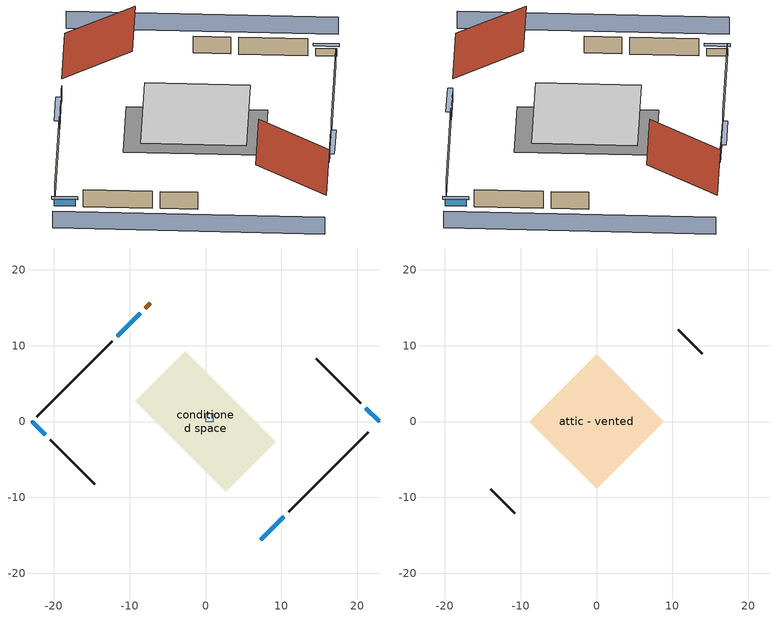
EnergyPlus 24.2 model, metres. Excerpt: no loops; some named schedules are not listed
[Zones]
central ac and furnace airloop ret air zone
 floor adiabatic (AdiabaticConst): 0,0 0,1 1,1 1,0 z0
 wall adiabatic (AdiabaticConst): 0,1 0,0 1,0 1,1 0,1 z0:1
 ceiling adiabatic (AdiabaticConst): 1,0 1,1 0,1 0,0 z1
conditioned space
 floor foundation (Slab1 construction): -9.27,2.65 -2.65,9.27 9.27,-2.65 2.65,-9.27 z0
 wall outside (AdiabaticWallConstruction 1): -7.3,15.58 -7.94,14.93 z0:2.03
 wall outside (AdiabaticWallConstruction): 7.3,-15.58 10.31,-12.56 / -8.6,14.27 -11.61,11.26 z0:1.16; -22.87,0 -21.11,-1.77 / 22.87,0 21.11,1.77 z0:1.1
 wall outside (Wall1 construction): 10.97,-11.91 21.45,-1.42 z0:2.44
 wall outside (Wall2 construction): -20.45,-2.42 -14.62,-8.25 z0:2.44
 wall outside (Wall3 construction): -12.27,10.6 -22.22,0.66 z0:2.44
 wall outside (Wall4 construction): 20.45,2.42 14.62,8.25 z0:2.44
 window (WindowConstruction): 7.3,-15.58 10.31,-12.56 z0:1.16
 window (WindowConstruction 1): -22.87,0 -21.11,-1.77 z0:1.1
 window (WindowConstruction 2): -8.6,14.27 -11.61,11.26 z0:1.16
 window (WindowConstruction 3): 22.87,0 21.11,1.77 z0:1.1
 door (Door): -7.3,15.58 -7.94,14.93 z0:2.03
attic - vented
 floor to conditioned space (Floor1 construction Reversed): -8.88,0 0,8.88 8.88,0 0,-8.88 z2.44
 wall outside (Wall5 construction): -13.97,-8.9 -10.79,-12.08 z0:2.44
 wall outside (Wall6 construction): 13.97,8.9 10.79,12.08 z0:2.44
 roof outside (Roof1 construction): 6.64,-16.23,2.44 0.7,-10.29,6.64 -5.94,-16.93,6.64 0,-22.87,2.44
 roof outside (Roof2 construction): -6.64,16.23,2.44 -0.7,10.29,6.64 5.94,16.93,6.64 0,22.87,2.44
shading: -26.11,-3.23 -3.23,-26.11 / 26.11,3.23 3.23,26.11 z0:2.44; 10.52,-12.35 7.08,-15.79 7.51,-16.22 10.96,-12.78 z1.46; -20.89,-1.98 -23.09,0.22 -23.52,-0.22 -21.32,-2.41 z1.4; -11.83,11.04 -8.38,14.49 -8.82,14.92 -12.26,11.48 z1.46; 20.89,1.98 23.09,-0.22 23.52,0.22 21.32,2.41 z1.4
[Building]
Building 1: Terrain=Suburbs
[Site:Location]
Portland Intl Arpt_OR: Latitude {deg}=45.59; Longitude {deg}=-122.6; Time Zone {hr}=-8; Elevation {m}=33; Keep Site Location Information=Yes
[Site:GroundTemperature:Shallow]
10.2558, 8.96328, 8.85977, 9.47314, 11.9355, 14.3863, 16.5111, 17.8571, 17.9714, 16.8767, 14.8061, 12.4304
[Site:WaterMainsTemperature]
Calculation Method=Schedule; Temperature Schedule=mains temperature schedule
[Material] Roughness=Rough; Thermal Absorptance=0.9
Name | Thickness {m} | Conductivity {W/m-K} | Density {kg/m3} | Specific Heat {J/kg-K} | Solar Absorptance | Visible Absorptance
asphalt or fiberglass shingles | 0.00635 | 0.162714 | 1121.4 | 1465.45 | 0.85 | 0.85
ceiling loosefill ins | 0.0846667 | 0.0480833 | 16.02 | 1046.75 | 0.7 | 0.7
ceiling stud and cavity | 0.1397 | 0.302811 | 65.682 | 1177.47 | 0.7 | 0.7
concrete 4.0 in. | 0.1016 | 1.803125 | 2242.8 | 837.4 | 0.7 | 0.7
door material | 0.04445 | 0.0612267 | 512.64 | 1214.23 | 0.7 | 0.7
floor covering | 0.0127 | 0.0450781 | 54.468 | 1339.84 | 0.9 | 0.9
furniture material conditioned space 1 | 0.1524 | 0.115458 | 640.8 | 1214.23 | 0.6 | 0.6
gypsum board | 0.0127 | 0.160291 | 801 | 837.4 | 0.6 | 0.6
osb sheathing 0.5 in. | 0.0127 | 0.115458 | 512.64 | 1214.23 | 0.6 | 0.6
osb sheathing 0.5 in. 1 | 0.0127 | 0.115458 | 512.64 | 1214.23 | 0.7 | 0.7
roof rigid ins | 0.00281632 | 0.029427 | 32.04 | 1214.23 | 0.7 | 0.7
wall rigid ins | 0.512978 | 0.029427 | 32.04 | 1214.23 | 0.7 | 0.7
wall stud and cavity | 0.1397 | 0.550994 | 139.0536 | 1170.24 | 0.7 | 0.7
wall stud and cavity 1 | 0.1397 | 0.727959 | 139.0536 | 1170.24 | 0.6 | 0.6
wall stud and cavity 2 | 0.0889 | 0.380278 | 52.3479 | 1209.89 | 0.7 | 0.7
wall stud and cavity 3 | 0.0889 | 0.391764 | 83.0341 | 1211.67 | 0.7 | 0.7
wood siding | 0.0254 | 0.102417 | 544.68 | 1172.36 | 0.85 | 0.85
wood siding 1; wood siding 2 | 0.0254 | 0.102417 | 544.68 | 1172.36 | 0.7 | 0.7
[Material:NoMass]
Adiabatic: Roughness=Rough; Thermal Resistance {m2-K/W}=176.1; Thermal Absorptance=0.9; Solar Absorptance=0.7; Visible Absorptance=0.7
[WindowMaterial:SimpleGlazingSystem]
WindowMaterial: U-Factor {W/m2-K}=2.15764; Solar Heat Gain Coefficient=0.44
[Construction]
AdiabaticConst: Adiabatic
AdiabaticWallConstruction: wood siding 1, wall rigid ins, wall stud and cavity 2, gypsum board
AdiabaticWallConstruction 1: wood siding 2, wall rigid ins, wall stud and cavity 2, gypsum board
Door: door material
Floor1 construction Reversed: gypsum board, ceiling stud and cavity, ceiling loosefill ins
furniture construction conditioned space 1: furniture material conditioned space 1
PartitionWallConstruction: gypsum board, wall stud and cavity 3, gypsum board
Roof1 construction; Roof2 construction: asphalt or fiberglass shingles, roof rigid ins, osb sheathing 0.5 in.
Slab1 construction: concrete 4.0 in., floor covering
Wall1 construction; Wall2 construction; Wall3 construction; Wall4 construction: wood siding, osb sheathing 0.5 in. 1, wall stud and cavity, gypsum board
Wall5 construction; Wall6 construction: wood siding, osb sheathing 0.5 in. 1, wall stud and cavity 1
WindowConstruction; WindowConstruction 1; WindowConstruction 2; WindowConstruction 3: WindowMaterial
[Zone] Multiplier=1
Name | Volume {m3} | Part of Total Floor Area
attic - vented | 147.678 | Yes
central ac and furnace airloop ret air zone | 1 | No
conditioned space | 384.656 | Yes
[Space]
Name | Zone | Volume {m3} | Space Type
attic - vented 1 | attic - vented | 147.678
central ac and furnace airloop ret air space | central ac and furnace airloop ret air zone |  | Plenum Space Type
conditioned space 1 | conditioned space | 384.656
[OtherEquipment] Design Level Calculation Method=EquipmentLevel
Name | Fuel Type | Zone or ZoneList or Space or SpaceList | Schedule | Design Level {W} | Fraction Latent | Fraction Radiant | Fraction Lost
central ac and furnace airloop_0 RetCondToDZ; central ac and furnace airloop_0 SupCondToDZ; central ac and furnace airloop_0 SupSensLkToDZ | None | attic - vented 1 | Always On Discrete | 0 | 0 | 0 | 0
central ac and furnace airloop_0 SupLatLkToDZ | None | attic - vented 1 | Always On Discrete | 0 | 1 | 0 | 0
central ac and furnace airloop_0 RetCondToRP; central ac and furnace airloop_0 RetSensLkToRP | None | central ac and furnace airloop ret air space | Always On Discrete | 0 | 0 | 0 | 0
central ac and furnace airloop_0 RetLatLkToRP | None | central ac and furnace airloop ret air space | Always On Discrete | 0 | 1 | 0 | 0
central ac and furnace airloop_0 SupCondToLv; central ac and furnace airloop_0 SupSensLkToCond; mech vent house fan sensible load; water heater sens | None | conditioned space 1 | Always On Discrete | 0 | 0 | 0 | 0
central ac and furnace airloop_0 SupLatLkToCond; mech vent house fan latent load; water heater lat | None | conditioned space 1 | Always On Discrete | 0 | 1 | 0 | 0
clothes dryer 1 | NaturalGas | conditioned space 1 | clothes_dryer | 4053.96 | 0.015 | 0.081 | 0.85
cooking range 1 | Electricity | conditioned space 1 | cooking_range | 0 | 0.08 | 0.432 | 0.2
general water use latent | None | conditioned space 1 | general water use schedule | 81.0615 | 1 | 0 | 0
general water use sensible | None | conditioned space 1 | general water use schedule | -79.8895 | 0 | 0.6 | 0
water heater energy adjustment1 | Electricity | conditioned space 1 | Always On Discrete | 0.01 | 0 | 0 | 1
[ZoneInfiltration:DesignFlowRate] Schedule=Always On Discrete; Design Flow Rate Calculation Method=Flow/Zone; Design Flow Rate {m3/s}=0
Name | Zone or ZoneList or Space or SpaceList
attic_vented 1 duct leakage imbalance infil flow | attic - vented 1
infil flow; natural vent flow; whole house fan flow | conditioned space 1
[ZoneInfiltration:EffectiveLeakageArea]
infil attic - vented 1: Zone or Space=attic - vented 1; Schedule=Always On Discrete; Effective Air Leakage Area {cm2}=5257.79; Stack Coefficient=0.000195296; Wind Coefficient=3.58492e-05
[ZoneMixing] Schedule=Always On Continuous; Design Flow Rate Calculation Method=Flow/Zone; Design Flow Rate {m3/s}=0
Name | Zone or Space | Source Zone or Space
central ac and furnace airloop_0 ZoneMixCondToDZ mix; whole house fan mix | attic - vented | conditioned space
central ac and furnace airloop_0 ZoneMixDZToCond mix | conditioned space | attic - vented
[SpaceList]
Plenum Space Type: central ac and furnace airloop ret air space
[SurfaceProperty:ExposedFoundationPerimeter]
Slab1: Exposed Perimeter Calculation Method=TotalExposedPerimeter; Total Exposed Perimeter {m}=52.4256
[SurfaceProperty:IncidentSolarMultiplier] Incident Solar Multiplier=1; Incident Solar Multiplier Schedule=trans schedule winter=0.85 summer=0.7
Window1; Window2; Window3; Window4
[InternalMass] Zone or ZoneList=conditioned space; Space or SpaceList=conditioned space 1
Name | Construction | Surface Area {m2}
furniture mass conditioned space 1 | furniture construction conditioned space 1 | 63.09974
partition wall mass | PartitionWallConstruction | 157.749
[Lights]
interior lighting: Zone or ZoneList or Space or SpaceList=conditioned space 1; Schedule=lighting_interior; Design Level Calculation Method=LightingLevel; Lighting Level {W}=228.066; Return Air Fraction=0; Fraction Radiant=0.6; Fraction Visible=0.2; Fraction Replaceable=1
[People]
occupants: Zone or ZoneList or Space or SpaceList=conditioned space 1; Number of People Schedule=occupants; Number of People Calculation Method=People; Number of People=4; Fraction Radiant=0.314171; Sensible Heat Fraction=0.56303; Activity Level Schedule=occupants activity schedule; Carbon Dioxide Generation Rate {m3/s-W}=0; Enable ASHRAE 55 Comfort Warnings=No; Mean Radiant Temperature Calculation Type=EnclosureAveraged
[ElectricEquipment] Zone or ZoneList or Space or SpaceList=conditioned space 1; Design Level Calculation Method=EquipmentLevel
Name | Schedule | Design Level {W} | Fraction Latent | Fraction Radiant | Fraction Lost
ceiling fan | ceiling_fan | 18.3031 | 0 | 0.558 | 0
clothes dryer | clothes_dryer | 305.149 | 0.015 | 0.081 | 0.85
clothes washer | clothes_washer | 173.279 | 0.03 | 0.162 | 0.7
cooking range | cooking_range | 698.407 | 0.08 | 0.432 | 0.2
dishwasher | dishwasher | 209.787 | 0.3 | 0.18 | 0.4
fridge | fridge schedule | 41.5354 | 0 | 0.6 | 0
fridge 1 | fridge schedule 1 | 152.703 | 0 | 0.6 | 0
mech vent bath fan 0 | mech vent bath fan 0 schedule | 30 | 0 | 0 | 1
mech vent house fan | mech vent house fan schedule | 0 | 0 | 0 | 1
mech vent house fan cfis | mech vent house fan cfis schedule | 0 | 0 | 0 | 0
mech vent range fan 0 | mech vent range fan 0 schedule | 30 | 0 | 0 | 1
misc plug loads | plug_loads_other | 201.658 | 0.021 | 0.558 | 0.049
misc tv | plug_loads_tv | 249.654 | 0 | 0.6 | 0
whole house fan | Always On Discrete | 0 | 0 | 0 | 1
[AvailabilityManager:Scheduled]
central ac and furnace airloop Availability Manager: Schedule=Always On Discrete
[AirLoopHVAC:ReturnPlenum]
Air Loop HVAC Return Plenum 1: Zone=central ac and furnace airloop ret air zone
[WaterUse:Equipment]
dishwasher: Peak Flow Rate {m3/s}=3.52765e-06; Flow Rate Fraction Schedule=hot_water_dishwasher
[Foundation:Kiva]
Foundation Kiva 1: Initial Indoor Air Temperature {C}=13.3333; Wall Height Above Grade {m}=0.1016; Wall Depth Below Slab {m}=0.2032
[Foundation:Kiva:Settings]
Soil Conductivity {W/m-K}=1.9041; Soil Density {kg/m3}=1842.3; Soil Specific Heat {J/kg-K}=418.7; Ground Solar Absorptivity=0.9; Ground Thermal Absorptivity=0.9; Ground Surface Roughness {m}=0.03; Far-Field Width {m}=40; Deep-Ground Boundary Condition=ZeroFlux; Deep-Ground Depth {m}=40; Minimum Cell Dimension {m}=0.2; Maximum Cell Growth Coefficient=3; Simulation Timestep=Timestep
[Exterior:Lights]
exterior lighting: Schedule=exterior lighting schedule; Design Level {W}=7.09205
[EnergyManagementSystem:GlobalVariable]
central_ac_and_furnace_airloop_0_DuctImbalLkExhFanEquivCond
central_ac_and_furnace_airloop_0_DuctImbalLkExhFanEquivDZ
central_ac_and_furnace_airloop_0_DuctImbalLkSupFanEquivCond
central_ac_and_furnace_airloop_0_DuctImbalLkSupFanEquivDZ
central_ac_and_furnace_airloop_0_DZ_T
central_ac_and_furnace_airloop_0_DZ_W
central_ac_and_furnace_airloop_0_RetCondToDZ
central_ac_and_furnace_airloop_0_RetCondToRP
central_ac_and_furnace_airloop_0_RetLatLkToRP
central_ac_and_furnace_airloop_0_RetSensLkToRP
central_ac_and_furnace_airloop_0_SupCondToDZ
central_ac_and_furnace_airloop_0_SupCondToLv
central_ac_and_furnace_airloop_0_SupLatLkToCond
central_ac_and_furnace_airloop_0_SupLatLkToDZ
central_ac_and_furnace_airloop_0_SupSensLkToCond
central_ac_and_furnace_airloop_0_SupSensLkToDZ
central_ac_and_furnace_airloop_0_ZoneMixCondToDZ
central_ac_and_furnace_airloop_0_ZoneMixDZToCond
central_ac_and_furnace_airloop_AH_MFR
central_ac_and_furnace_airloop_AH_Tout
central_ac_and_furnace_airloop_AH_VFR
central_ac_and_furnace_airloop_AH_Wout
central_ac_and_furnace_airloop_Fan_RTF
central_ac_and_furnace_airloop_RA_T
central_ac_and_furnace_airloop_Ra_W
infil_program_Qfan
infil_program_Qinf
natural_vent_program_Qnv
natural_vent_program_Qwhf
[EnergyManagementSystem:Sensor]
Name | Output:Variable or Output:Meter Index Key | Output:Variable or Output:Meter
airflow_gain | infil flow | Infiltration Sensible Heat Gain Energy
airflow_gain_1 | natural vent flow | Infiltration Sensible Heat Gain Energy
airflow_gain_2 | whole house fan flow | Infiltration Sensible Heat Gain Energy
airflow_loss | infil flow | Infiltration Sensible Heat Loss Energy
airflow_loss_1 | natural vent flow | Infiltration Sensible Heat Loss Energy
airflow_loss_2 | whole house fan flow | Infiltration Sensible Heat Loss Energy
central_ac_and_furnace_airloop_0_DZ_T_s | attic - vented | Zone Air Temperature
central_ac_and_furnace_airloop_0_DZ_W_s | attic - vented | Zone Mean Air Humidity Ratio
central_ac_and_furnace_airloop_AH_MFR_s | Node 5 | System Node Mass Flow Rate
central_ac_and_furnace_airloop_AH_Tout_s | Node 5 | System Node Temperature
central_ac_and_furnace_airloop_AH_VFR_s | Node 5 | System Node Current Density Volume Flow Rate
central_ac_and_furnace_airloop_AH_Wout_s | Node 5 | System Node Humidity Ratio
central_ac_and_furnace_airloop_RA_T_s | Node 8 | System Node Temperature
central_ac_and_furnace_airloop_Ra_W_s | Node 8 | System Node Humidity Ratio
clg_load_cond |  | Cooling:EnergyTransfer:Zone:CONDITIONED SPACE
clg_load_duct |  | Cooling:EnergyTransfer:Zone:CENTRAL AC AND FURNACE AIRLOOP RET AIR ZONE
clg_sp_s; clg_sp_s_1 | cooling setpoint | Schedule Value
clothes_dryer_exhaust_0_sch_s | clothes_dryer | Schedule Value
cool_season | cooling season schedule | Schedule Value
ducts_conv | central ac and furnace airloop_0 RetCondToRP | Other Equipment Convective Heating Energy
ducts_conv_1 | central ac and furnace airloop_0 RetLatLkToRP | Other Equipment Convective Heating Energy
ducts_conv_2 | central ac and furnace airloop_0 RetSensLkToRP | Other Equipment Convective Heating Energy
ducts_conv_3 | central ac and furnace airloop_0 SupCondToLv | Other Equipment Convective Heating Energy
ducts_conv_4 | central ac and furnace airloop_0 SupLatLkToCond | Other Equipment Convective Heating Energy
ducts_conv_5 | central ac and furnace airloop_0 SupSensLkToCond | Other Equipment Convective Heating Energy
ducts_rad | central ac and furnace airloop_0 RetCondToRP | Other Equipment Radiant Heating Energy
ducts_rad_1 | central ac and furnace airloop_0 RetLatLkToRP | Other Equipment Radiant Heating Energy
ducts_rad_2 | central ac and furnace airloop_0 RetSensLkToRP | Other Equipment Radiant Heating Energy
ducts_rad_3 | central ac and furnace airloop_0 SupCondToLv | Other Equipment Radiant Heating Energy
ducts_rad_4 | central ac and furnace airloop_0 SupLatLkToCond | Other Equipment Radiant Heating Energy
ducts_rad_5 | central ac and furnace airloop_0 SupSensLkToCond | Other Equipment Radiant Heating Energy
htg_load_cond |  | Heating:EnergyTransfer:Zone:CONDITIONED SPACE
htg_load_duct |  | Heating:EnergyTransfer:Zone:CENTRAL AC AND FURNACE AIRLOOP RET AIR ZONE
htg_sp_s; htg_sp_s_1 | heating setpoint | Schedule Value
ig_ee_conv | ceiling fan | Electric Equipment Convective Heating Energy
ig_ee_conv_1 | clothes dryer | Electric Equipment Convective Heating Energy
ig_ee_conv_3 | cooking range | Electric Equipment Convective Heating Energy
ig_ee_conv_4 | dishwasher | Electric Equipment Convective Heating Energy
ig_ee_conv_5 | fridge | Electric Equipment Convective Heating Energy
ig_ee_conv_6 | fridge 1 | Electric Equipment Convective Heating Energy
ig_ee_conv_7 | misc plug loads | Electric Equipment Convective Heating Energy
ig_ee_conv_8 | misc tv | Electric Equipment Convective Heating Energy
ig_ee_conv_9 | whole house fan | Electric Equipment Convective Heating Energy
ig_ee_rad | ceiling fan | Electric Equipment Radiant Heating Energy
ig_ee_rad_1 | clothes dryer | Electric Equipment Radiant Heating Energy
ig_ee_rad_3 | cooking range | Electric Equipment Radiant Heating Energy
ig_ee_rad_4 | dishwasher | Electric Equipment Radiant Heating Energy
ig_ee_rad_5 | fridge | Electric Equipment Radiant Heating Energy
ig_ee_rad_6 | fridge 1 | Electric Equipment Radiant Heating Energy
ig_ee_rad_7 | misc plug loads | Electric Equipment Radiant Heating Energy
ig_ee_rad_8 | misc tv | Electric Equipment Radiant Heating Energy
ig_ee_rad_9 | whole house fan | Electric Equipment Radiant Heating Energy
ig_lgt_conv | interior lighting | Lights Convective Heating Energy
ig_lgt_rad | interior lighting | Lights Radiant Heating Energy
ig_lgt_vis | interior lighting | Lights Visible Radiation Heating Energy
ig_oe_conv | clothes dryer 1 | Other Equipment Convective Heating Energy
ig_oe_conv_1 | cooking range 1 | Other Equipment Convective Heating Energy
ig_oe_conv_2 | general water use latent | Other Equipment Convective Heating Energy
ig_oe_conv_3 | general water use sensible | Other Equipment Convective Heating Energy
ig_oe_conv_4 | water heater energy adjustment1 | Other Equipment Convective Heating Energy
ig_oe_conv_5 | water heater lat | Other Equipment Convective Heating Energy
ig_oe_conv_6 | water heater sens | Other Equipment Convective Heating Energy
ig_oe_rad | clothes dryer 1 | Other Equipment Radiant Heating Energy
ig_oe_rad_1 | cooking range 1 | Other Equipment Radiant Heating Energy
ig_oe_rad_2 | general water use latent | Other Equipment Radiant Heating Energy
ig_oe_rad_3 | general water use sensible | Other Equipment Radiant Heating Energy
ig_oe_rad_4 | water heater energy adjustment1 | Other Equipment Radiant Heating Energy
ig_oe_rad_5 | water heater lat | Other Equipment Radiant Heating Energy
ig_oe_rad_6 | water heater sens | Other Equipment Radiant Heating Energy
ig_ppl_conv | occupants | People Convective Heating Energy
ig_ppl_rad | occupants | People Radiant Heating Energy
im_conv | furniture mass conditioned space 1 | Surface Inside Face Convection Heat Gain Energy
im_conv_1 | partition wall mass | Surface Inside Face Convection Heat Gain Energy
im_ig | furniture mass conditioned space 1 | Surface Inside Face Internal Gains Radiation Heat Gain Energy
im_ig_1 | partition wall mass | Surface Inside Face Internal Gains Radiation Heat Gain Energy
im_lgt | furniture mass conditioned space 1 | Surface Inside Face Lights Radiation Heat Gain Energy
im_lgt_1 | partition wall mass | Surface Inside Face Lights Radiation Heat Gain Energy
im_sol | furniture mass conditioned space 1 | Surface Inside Face Solar Radiation Heat Gain Energy
im_sol_1 | partition wall mass | Surface Inside Face Solar Radiation Heat Gain Energy
im_surf | furniture mass conditioned space 1 | Surface Inside Face Net Surface Thermal Radiation Heat Gain Energy
im_surf_1 | partition wall mass | Surface Inside Face Net Surface Thermal Radiation Heat Gain Energy
mech_vent_bath_fan_0_sch_s | mech vent bath fan 0 schedule | Schedule Value
mech_vent_range_fan_0_sch_s | mech vent range fan 0 schedule | Schedule Value
mv_conv | mech vent bath fan 0 | Electric Equipment Convective Heating Energy
mv_conv_1 | mech vent house fan | Electric Equipment Convective Heating Energy
mv_conv_2 | mech vent house fan cfis | Electric Equipment Convective Heating Energy
mv_conv_3 | mech vent range fan 0 | Electric Equipment Convective Heating Energy
mv_conv_4 | mech vent house fan latent load | Other Equipment Convective Heating Energy
mv_conv_5 | mech vent house fan sensible load | Other Equipment Convective Heating Energy
mv_rad | mech vent bath fan 0 | Electric Equipment Radiant Heating Energy
mv_rad_1 | mech vent house fan | Electric Equipment Radiant Heating Energy
mv_rad_2 | mech vent house fan cfis | Electric Equipment Radiant Heating Energy
mv_rad_3 | mech vent range fan 0 | Electric Equipment Radiant Heating Energy
mv_rad_4 | mech vent house fan latent load | Other Equipment Radiant Heating Energy
mv_rad_5 | mech vent house fan sensible load | Other Equipment Radiant Heating Energy
natural_vent_s | natural vent schedule | Schedule Value
out_pb_s |  | Site Outdoor Air Barometric Pressure
out_wt_s |  | Site Outdoor Air Humidity Ratio
site_vw_s |  | Site Wind Speed
ss_back_out | Window1 | Surface Window Shortwave from Zone Back Out Window Heat Transfer Rate
ss_back_out_1 | Window2 | Surface Window Shortwave from Zone Back Out Window Heat Transfer Rate
ss_back_out_2 | Window3 | Surface Window Shortwave from Zone Back Out Window Heat Transfer Rate
ss_back_out_3 | Window4 | Surface Window Shortwave from Zone Back Out Window Heat Transfer Rate
ss_conv | Door1 | Surface Inside Face Convection Heat Gain Energy
ss_conv_1 | Window1 | Surface Inside Face Convection Heat Gain Energy
ss_conv_2 | Window2 | Surface Inside Face Convection Heat Gain Energy
ss_conv_3 | Window3 | Surface Inside Face Convection Heat Gain Energy
ss_conv_4 | Window4 | Surface Inside Face Convection Heat Gain Energy
ss_ig | Door1 | Surface Inside Face Internal Gains Radiation Heat Gain Energy
ss_ig_1 | Window1 | Surface Inside Face Internal Gains Radiation Heat Gain Energy
ss_ig_2 | Window2 | Surface Inside Face Internal Gains Radiation Heat Gain Energy
ss_ig_3 | Window3 | Surface Inside Face Internal Gains Radiation Heat Gain Energy
ss_ig_4 | Window4 | Surface Inside Face Internal Gains Radiation Heat Gain Energy
ss_lgt | Door1 | Surface Inside Face Lights Radiation Heat Gain Energy
ss_sol | Door1 | Surface Inside Face Solar Radiation Heat Gain Energy
ss_surf | Door1 | Surface Inside Face Net Surface Thermal Radiation Heat Gain Energy
ss_surf_1 | Window1 | Surface Inside Face Net Surface Thermal Radiation Heat Gain Energy
ss_surf_2 | Window2 | Surface Inside Face Net Surface Thermal Radiation Heat Gain Energy
ss_surf_3 | Window3 | Surface Inside Face Net Surface Thermal Radiation Heat Gain Energy
ss_surf_4 | Window4 | Surface Inside Face Net Surface Thermal Radiation Heat Gain Energy
ss_trans_in | Window1 | Surface Window Transmitted Solar Radiation Rate
ss_trans_in_1 | Window2 | Surface Window Transmitted Solar Radiation Rate
ss_trans_in_2 | Window3 | Surface Window Transmitted Solar Radiation Rate
ss_trans_in_3 | Window4 | Surface Window Transmitted Solar Radiation Rate
ss_trans_out | Window1 | Surface Inside Face Initial Transmitted Diffuse Transmitted Out Window Solar Radiation Rate
ss_trans_out_1 | Window2 | Surface Inside Face Initial Transmitted Diffuse Transmitted Out Window Solar Radiation Rate
ss_trans_out_2 | Window3 | Surface Inside Face Initial Transmitted Diffuse Transmitted Out Window Solar Radiation Rate
ss_trans_out_3 | Window4 | Surface Inside Face Initial Transmitted Diffuse Transmitted Out Window Solar Radiation Rate
s_conv | Floor1 | Surface Inside Face Convection Heat Gain Energy
s_conv_1 | Slab1 | Surface Inside Face Convection Heat Gain Energy
s_conv_2 | Wall1 | Surface Inside Face Convection Heat Gain Energy
s_conv_3 | Wall2 | Surface Inside Face Convection Heat Gain Energy
s_conv_4 | Wall3 | Surface Inside Face Convection Heat Gain Energy
s_conv_5 | Wall4 | Surface Inside Face Convection Heat Gain Energy
s_ig | Floor1 | Surface Inside Face Internal Gains Radiation Heat Gain Energy
s_ig_1 | Slab1 | Surface Inside Face Internal Gains Radiation Heat Gain Energy
s_ig_2 | Wall1 | Surface Inside Face Internal Gains Radiation Heat Gain Energy
s_ig_3 | Wall2 | Surface Inside Face Internal Gains Radiation Heat Gain Energy
s_ig_4 | Wall3 | Surface Inside Face Internal Gains Radiation Heat Gain Energy
s_ig_5 | Wall4 | Surface Inside Face Internal Gains Radiation Heat Gain Energy
s_lgt | Floor1 | Surface Inside Face Lights Radiation Heat Gain Energy
s_lgt_1 | Slab1 | Surface Inside Face Lights Radiation Heat Gain Energy
s_lgt_2 | Wall1 | Surface Inside Face Lights Radiation Heat Gain Energy
s_lgt_3 | Wall2 | Surface Inside Face Lights Radiation Heat Gain Energy
s_lgt_4 | Wall3 | Surface Inside Face Lights Radiation Heat Gain Energy
s_lgt_5 | Wall4 | Surface Inside Face Lights Radiation Heat Gain Energy
s_sol | Floor1 | Surface Inside Face Solar Radiation Heat Gain Energy
s_sol_1 | Slab1 | Surface Inside Face Solar Radiation Heat Gain Energy
s_sol_2 | Wall1 | Surface Inside Face Solar Radiation Heat Gain Energy
s_sol_3 | Wall2 | Surface Inside Face Solar Radiation Heat Gain Energy
s_sol_4 | Wall3 | Surface Inside Face Solar Radiation Heat Gain Energy
s_sol_5 | Wall4 | Surface Inside Face Solar Radiation Heat Gain Energy
s_surf | Floor1 | Surface Inside Face Net Surface Thermal Radiation Heat Gain Energy
s_surf_1 | Slab1 | Surface Inside Face Net Surface Thermal Radiation Heat Gain Energy
s_surf_2 | Wall1 | Surface Inside Face Net Surface Thermal Radiation Heat Gain Energy
s_surf_3 | Wall2 | Surface Inside Face Net Surface Thermal Radiation Heat Gain Energy
